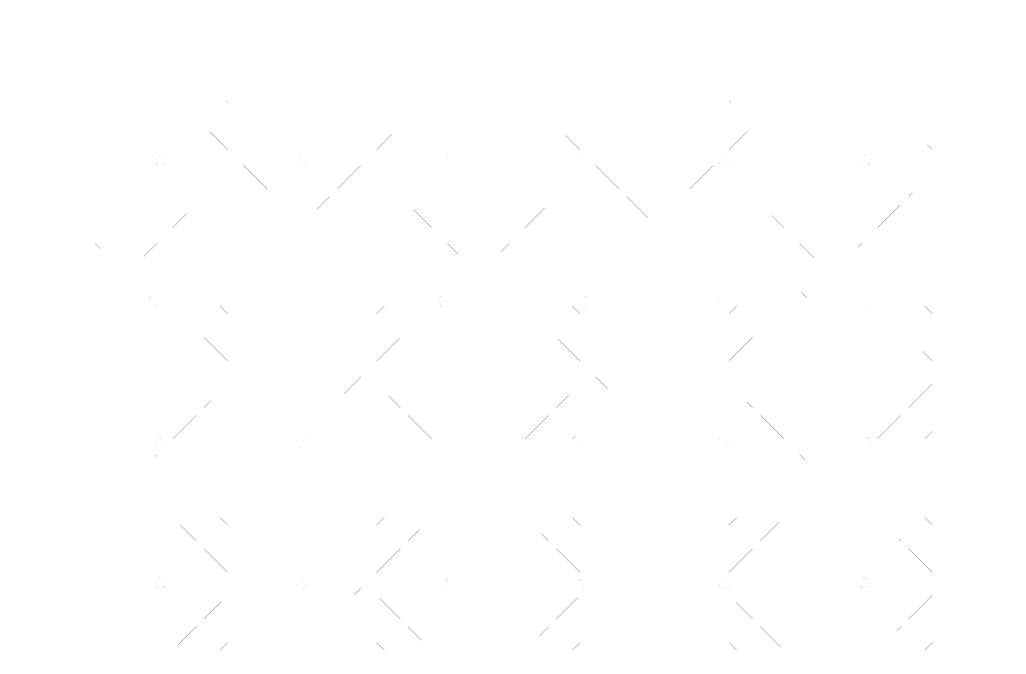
# Model space of a CAD drawing. Extents: x 0 to 11.1, y 0 to 13.2.
# Drawn here: x 0.04 to 11.06, y 6.12 to 13.21 of the extents above; entities that cross this region are included whole.
import ezdxf

# ---------------------------------------------------------------- set-up
doc = ezdxf.new("R2010")
doc.units = 0
doc.layers.get('0').update_dxf_attribs({"linetype": 'CONTINUOUS'})

msp = doc.modelspace()

# ---------------------------------------------------------------- linework, layer by layer
at = {"color": 1, "const_width": 0.000149}
msp.add_lwpolyline([(0.433214, 6.00581), (0.433214, 6.24219), (0.039388, 6.24219), (0.039388, 6.79318), (0.433214, 6.79318), (0.433214, 7.02962), (0.039388, 7.02962), (0.039388, 7.58057), (0.433214, 7.58057), (0.433214, 7.817), (0.039388, 7.817), (0.039388, 8.368), (0.433214, 8.368), (0.433214, 8.60439), (0.039388, 8.60439), (0.039388, 9.15539), (0.433214, 9.15539), (0.433214, 9.39182), (0.039388, 9.39182), (0.039388, 9.94282), (0.433214, 9.94282), (0.433214, 10.1792), (0.039388, 10.1792), (0.039388, 10.7303), (0.433214, 10.7303), (0.433214, 10.9666), (0.039388, 10.9666), (0.039388, 11.5176), (0.433214, 11.5176), (0.433214, 11.7541), (0.039388, 11.7541), (0.039388, 12.305), (0.393826, 12.305), (0.393826, 12.5414), (0.039388, 12.5414), (0.039388, 13.2106), (0.708604, 13.2106), (0.708604, 12.8168), (0.944988, 12.8168), (0.944988, 13.2106), (1.49599, 13.2106), (1.49599, 12.8168), (1.73242, 12.8168), (1.73242, 13.2106), (2.28336, 13.2106), (2.28336, 12.8168), (2.51981, 12.8168), (2.51981, 13.2106), (3.07081, 13.2106), (3.07081, 12.8168), (3.30718, 12.8168), (3.30718, 13.2106), (3.85818, 13.2106), (3.85818, 12.8168), (4.09462, 12.8168), (4.09462, 13.2106), (4.64561, 13.2106), (4.64561, 12.8168), (4.882, 12.8168), (4.882, 13.2106), (5.433, 13.2106), (5.433, 12.8168), (5.66943, 12.8168), (5.66943, 13.2106), (6.22038, 13.2106), (6.22038, 12.8168), (6.45682, 12.8168), (6.45682, 13.2106), (7.00782, 13.2106), (7.00782, 12.8168), (7.24419, 12.8168), (7.24419, 13.2106), (7.79519, 13.2106), (7.79519, 12.8168), (8.03162, 12.8168), (8.03162, 13.2106), (8.58257, 13.2106), (8.58257, 12.8168), (8.81901, 12.8168), (8.81901, 13.2106), (9.37001, 13.2106), (9.37001, 12.8168), (9.60639, 12.8168), (9.60639, 13.2106), (10.1574, 13.2106), (10.1574, 12.8168), (10.3938, 12.8168), (10.3938, 13.2106), (11.063, 13.2106), (11.063, 12.5414), (11.063, 12.5414), (10.6692, 12.5414), (10.6692, 12.305), (11.063, 12.305), (11.063, 11.7541), (10.6692, 11.7541), (10.6692, 11.5176), (11.063, 11.5176), (11.063, 10.9666), (10.6692, 10.9666), (10.6692, 10.7303), (11.063, 10.7303), (11.063, 10.1792), (10.6692, 10.1792), (10.6692, 9.94282), (11.063, 9.94282), (11.063, 9.39182), (10.6692, 9.39182), (10.6692, 9.15539), (11.063, 9.15539), (11.063, 8.60439), (10.6692, 8.60439), (10.6692, 8.368), (11.063, 8.368), (11.063, 7.817), (10.6692, 7.817), (10.6692, 7.58057), (11.063, 7.58057), (11.063, 7.02962), (10.6692, 7.02962), (10.6692, 6.79318), (11.063, 6.79318), (11.063, 6.24219), (10.6692, 6.24219), (10.6692, 6.00581)], dxfattribs=at)
for points in [[(1.06293, 12.8168), (1.06293, 12.5806), (1.37809, 12.5806), (1.37809, 13.0533), (1.06293, 13.0533), (1.06293, 12.8168)], [(1.85032, 12.8168), (1.85032, 12.5806), (2.16547, 12.5806), (2.16547, 13.0533), (1.85032, 13.0533), (1.85032, 12.8168)], [(2.63769, 12.8168), (2.63769, 12.5806), (2.95285, 12.5806), (2.95285, 13.0533), (2.63769, 13.0533), (2.63769, 12.8168)], [(3.42512, 12.8168), (3.42512, 12.5806), (3.74029, 12.5806), (3.74029, 13.0533), (3.42512, 13.0533), (3.42512, 12.8168)], [(4.21251, 12.8168), (4.21251, 12.5806), (4.52767, 12.5806), (4.52767, 13.0533), (4.21251, 13.0533), (4.21251, 12.8168)], [(4.99994, 12.8168), (4.99994, 12.5806), (5.31511, 12.5806), (5.31511, 13.0533), (4.99994, 13.0533), (4.99994, 12.8168)], [(5.78733, 12.8168), (5.78733, 12.5806), (6.10249, 12.5806), (6.10249, 13.0533), (5.78733, 13.0533), (5.78733, 12.8168)], [(6.57471, 12.8168), (6.57471, 12.5806), (6.88986, 12.5806), (6.88986, 13.0533), (6.57471, 13.0533), (6.57471, 12.8168)], [(7.36214, 12.8168), (7.36214, 12.5806), (7.67731, 12.5806), (7.67731, 13.0533), (7.36214, 13.0533), (7.36214, 12.8168)], [(8.14953, 12.8168), (8.14953, 12.5806), (8.46468, 12.5806), (8.46468, 13.0533), (8.14953, 13.0533), (8.14953, 12.8168)], [(8.9369, 12.8168), (8.9369, 12.5806), (9.25206, 12.5806), (9.25206, 13.0533), (8.9369, 13.0533), (8.9369, 12.8168)], [(9.72433, 12.8168), (9.72433, 12.5806), (10.0395, 12.5806), (10.0395, 13.0533), (9.72433, 13.0533), (9.72433, 12.8168)], [(1.14328, 12.0232), (0.878743, 11.7587), (0.962294, 11.6751), (1.22683, 11.9397), (1.49132, 11.6751), (1.57487, 11.7587), (1.31033, 12.0232), (1.57487, 12.2877), (1.49132, 12.3712), (1.22683, 12.1067), (0.962294, 12.3712), (0.878743, 12.2877), (1.14328, 12.0232)], [(1.93067, 12.0232), (1.66612, 11.7587), (1.74968, 11.6751), (2.01421, 11.9397), (2.27875, 11.6751), (2.36231, 11.7587), (2.09776, 12.0232), (2.36231, 12.2877), (2.27875, 12.3712), (2.01421, 12.1067), (1.74968, 12.3712), (1.66612, 12.2877), (1.93067, 12.0232)], [(2.71804, 12.0232), (2.45356, 11.7587), (2.53711, 11.6751), (2.8016, 11.9397), (3.06614, 11.6751), (3.14968, 11.7587), (2.88514, 12.0232), (3.14968, 12.2877), (3.06614, 12.3712), (2.8016, 12.1067), (2.53711, 12.3712), (2.45356, 12.2877), (2.71804, 12.0232)], [(3.50549, 12.0232), (3.24094, 11.7587), (3.32449, 11.6751), (3.58903, 11.9397), (3.85357, 11.6751), (3.93707, 11.7587), (3.67258, 12.0232), (3.93707, 12.2877), (3.85357, 12.3712), (3.58903, 12.1067), (3.32449, 12.3712), (3.24094, 12.2877), (3.50549, 12.0232)], [(4.29286, 12.0232), (4.02832, 11.7587), (4.11187, 11.6751), (4.37642, 11.9397), (4.64094, 11.6751), (4.7245, 11.7587), (4.45996, 12.0232), (4.7245, 12.2877), (4.64094, 12.3712), (4.37642, 12.1067), (4.11187, 12.3712), (4.02832, 12.2877), (4.29286, 12.0232)], [(5.08029, 12.0232), (4.81575, 11.7587), (4.89931, 11.6751), (5.16385, 11.9397), (5.42833, 11.6751), (5.51188, 11.7587), (5.24735, 12.0232), (5.51188, 12.2877), (5.42833, 12.3712), (5.16385, 12.1067), (4.89931, 12.3712), (4.81575, 12.2877), (5.08029, 12.0232)], [(5.86768, 12.0232), (5.60314, 11.7587), (5.68668, 11.6751), (5.95122, 11.9397), (6.21576, 11.6751), (6.29932, 11.7587), (6.03478, 12.0232), (6.29932, 12.2877), (6.21576, 12.3712), (5.95122, 12.1067), (5.68668, 12.3712), (5.60314, 12.2877), (5.86768, 12.0232)], [(6.65506, 12.0232), (6.39057, 11.7587), (6.39774, 11.7515), (6.47412, 11.6751), (6.73861, 11.9397), (7.00315, 11.6751), (7.08669, 11.7587), (6.82215, 12.0232), (7.08669, 12.2877), (7.00315, 12.3712), (6.73861, 12.1067), (6.47412, 12.3712), (6.39057, 12.2877), (6.65506, 12.0232)], [(7.44249, 12.0232), (7.17796, 11.7587), (7.2615, 11.6751), (7.52604, 11.9397), (7.79053, 11.6751), (7.85428, 11.7388), (7.87408, 11.7587), (7.6096, 12.0232), (7.87408, 12.2877), (7.79053, 12.3712), (7.52604, 12.1067), (7.2615, 12.3712), (7.17796, 12.2877), (7.44249, 12.0232)], [(8.22988, 12.0232), (7.96533, 11.7587), (8.04889, 11.6751), (8.31342, 11.9397), (8.57796, 11.6751), (8.66151, 11.7587), (8.39697, 12.0232), (8.66151, 12.2877), (8.57796, 12.3712), (8.31342, 12.1067), (8.04889, 12.3712), (7.96533, 12.2877), (8.22988, 12.0232)], [(9.01731, 12.0232), (8.75276, 11.7587), (8.83632, 11.6751), (9.10081, 11.9397), (9.36535, 11.6751), (9.44889, 11.7587), (9.18435, 12.0232), (9.44889, 12.2877), (9.36535, 12.3712), (9.10081, 12.1067), (8.83632, 12.3712), (8.75276, 12.2877), (9.01731, 12.0232)], [(9.80469, 12.0232), (9.54015, 11.7587), (9.62369, 11.6751), (9.88824, 11.9397), (10.1528, 11.6751), (10.2363, 11.7587), (9.97179, 12.0232), (10.2363, 12.2877), (10.1528, 12.3712), (9.88824, 12.1067), (9.62369, 12.3712), (9.54015, 12.2877), (9.80469, 12.0232)], [(0.433214, 11.872), (0.669433, 11.872), (0.669433, 12.1871), (0.196778, 12.1871), (0.196778, 11.872), (0.433214, 11.872)], [(10.6692, 12.1871), (10.433, 12.1871), (10.433, 11.872), (10.9057, 11.872), (10.9057, 12.1871), (10.6692, 12.1871)], [(1.59592, 11.5796), (1.61415, 11.5767), (1.63243, 11.5796), (1.64025, 11.5836), (1.64893, 11.5879), (1.66206, 11.6011), (1.67042, 11.6176), (1.67333, 11.6358), (1.67042, 11.6541), (1.66206, 11.6706), (1.64893, 11.6837), (1.63243, 11.6921), (1.61415, 11.695), (1.59592, 11.6921), (1.57943, 11.6837), (1.56629, 11.6706), (1.55789, 11.6541), (1.55501, 11.6358), (1.55789, 11.6176), (1.56629, 11.6011), (1.57943, 11.5879), (1.58811, 11.5836), (1.59592, 11.5796)], [(3.13271, 11.6541), (3.12983, 11.6358), (3.13271, 11.6176), (3.14111, 11.6011), (3.15419, 11.5879), (3.16288, 11.5836), (3.17074, 11.5796), (3.18896, 11.5767), (3.20725, 11.5796), (3.21506, 11.5836), (3.22374, 11.5879), (3.23687, 11.6011), (3.24522, 11.6176), (3.24815, 11.6358), (3.24522, 11.6541), (3.23687, 11.6706), (3.22374, 11.6837), (3.20725, 11.6921), (3.18896, 11.695), (3.18392, 11.6942), (3.17074, 11.6921), (3.15419, 11.6837), (3.14111, 11.6706), (3.13271, 11.6541)], [(4.7455, 11.5796), (4.76378, 11.5767), (4.78207, 11.5796), (4.78988, 11.5836), (4.79856, 11.5879), (4.81164, 11.6011), (4.82004, 11.6176), (4.82297, 11.6358), (4.82004, 11.6541), (4.81164, 11.6706), (4.79856, 11.6837), (4.78207, 11.6921), (4.76378, 11.695), (4.7455, 11.6921), (4.729, 11.6837), (4.71593, 11.6706), (4.70751, 11.6541), (4.70464, 11.6358), (4.70751, 11.6176), (4.71593, 11.6011), (4.729, 11.5879), (4.73768, 11.5836), (4.7455, 11.5796)], [(6.35682, 11.6921), (6.3386, 11.695), (6.3285, 11.6934), (6.32032, 11.6921), (6.30382, 11.6837), (6.29069, 11.6706), (6.28233, 11.6541), (6.27946, 11.6358), (6.28233, 11.6176), (6.29069, 11.6011), (6.30382, 11.5879), (6.3125, 11.5836), (6.32032, 11.5796), (6.3386, 11.5767), (6.35682, 11.5796), (6.36469, 11.5836), (6.37337, 11.5879), (6.38644, 11.6011), (6.39486, 11.6176), (6.39774, 11.6358), (6.39486, 11.6541), (6.38644, 11.6706), (6.37337, 11.6837), (6.35682, 11.6921)], [(7.85715, 11.6541), (7.85428, 11.6358), (7.85715, 11.6176), (7.8655, 11.6011), (7.87864, 11.5879), (7.88732, 11.5836), (7.89512, 11.5796), (7.91342, 11.5767), (7.93164, 11.5796), (7.93946, 11.5836), (7.94108, 11.5844), (7.94814, 11.5879), (7.96126, 11.6011), (7.96967, 11.6176), (7.97254, 11.6358), (7.96967, 11.6541), (7.96126, 11.6706), (7.94814, 11.6837), (7.94108, 11.6873), (7.93164, 11.6921), (7.91342, 11.695), (7.89512, 11.6921), (7.87864, 11.6837), (7.8655, 11.6706), (7.85715, 11.6541)], [(9.50646, 11.5796), (9.51426, 11.5836), (9.52294, 11.5879), (9.53608, 11.6011), (9.54443, 11.6176), (9.54736, 11.6358), (9.54443, 11.6541), (9.53608, 11.6706), (9.52294, 11.6837), (9.50646, 11.6921), (9.48817, 11.695), (9.4731, 11.6926), (9.46994, 11.6921), (9.45344, 11.6837), (9.44032, 11.6706), (9.43192, 11.6541), (9.42904, 11.6358), (9.43192, 11.6176), (9.44032, 11.6011), (9.45344, 11.5879), (9.46208, 11.5836), (9.46994, 11.5796), (9.48817, 11.5767), (9.50646, 11.5796)], [(1.14328, 11.2358), (0.878743, 10.9712), (0.962294, 10.8877), (1.22683, 11.1522), (1.49132, 10.8877), (1.57487, 10.9712), (1.31033, 11.2358), (1.57487, 11.5003), (1.49132, 11.5839), (1.22683, 11.3193), (0.962294, 11.5839), (0.878743, 11.5003), (1.14328, 11.2358)], [(1.93067, 11.2358), (1.66612, 10.9712), (1.74968, 10.8877), (2.01421, 11.1522), (2.27875, 10.8877), (2.36231, 10.9712), (2.09776, 11.2358), (2.36231, 11.5003), (2.27875, 11.5839), (2.01421, 11.3193), (1.74968, 11.5839), (1.66612, 11.5003), (1.93067, 11.2358)], [(2.71804, 11.2358), (2.45356, 10.9712), (2.53711, 10.8877), (2.8016, 11.1522), (3.06614, 10.8877), (3.14968, 10.9712), (2.88514, 11.2358), (3.14968, 11.5003), (3.06614, 11.5839), (2.8016, 11.3193), (2.53711, 11.5839), (2.45356, 11.5003), (2.71804, 11.2358)], [(3.50549, 11.2358), (3.24094, 10.9712), (3.32449, 10.8877), (3.58903, 11.1522), (3.85357, 10.8877), (3.93707, 10.9712), (3.67258, 11.2358), (3.93707, 11.5003), (3.85357, 11.5839), (3.58903, 11.3193), (3.32449, 11.5839), (3.24094, 11.5003), (3.50549, 11.2358)], [(4.29286, 11.2358), (4.02832, 10.9712), (4.11187, 10.8877), (4.37642, 11.1522), (4.64094, 10.8877), (4.7245, 10.9712), (4.45996, 11.2358), (4.7245, 11.5003), (4.64094, 11.5839), (4.37642, 11.3193), (4.11187, 11.5839), (4.02832, 11.5003), (4.29286, 11.2358)], [(5.08029, 11.2358), (4.81575, 10.9712), (4.89931, 10.8877), (5.16385, 11.1522), (5.42833, 10.8877), (5.51188, 10.9712), (5.24735, 11.2358), (5.51188, 11.5003), (5.42833, 11.5839), (5.16385, 11.3193), (4.89931, 11.5839), (4.81575, 11.5003), (5.08029, 11.2358)], [(5.86768, 11.2358), (5.60314, 10.9712), (5.68668, 10.8877), (5.95122, 11.1522), (6.21576, 10.8877), (6.29932, 10.9712), (6.03478, 11.2358), (6.29932, 11.5003), (6.21576, 11.5839), (5.95122, 11.3193), (5.68668, 11.5839), (5.60314, 11.5003), (5.86768, 11.2358)], [(6.65506, 11.2358), (6.39057, 10.9712), (6.47412, 10.8877), (6.73861, 11.1522), (7.00315, 10.8877), (7.08669, 10.9712), (6.82215, 11.2358), (7.08669, 11.5003), (7.00315, 11.5839), (6.73861, 11.3193), (6.47412, 11.5839), (6.4669, 11.5767), (6.39057, 11.5003), (6.65506, 11.2358)], [(7.44249, 11.2358), (7.17796, 10.9712), (7.2615, 10.8877), (7.52604, 11.1522), (7.79053, 10.8877), (7.87408, 10.9712), (7.6096, 11.2358), (7.87408, 11.5003), (7.85428, 11.5202), (7.79053, 11.5839), (7.52604, 11.3193), (7.2615, 11.5839), (7.17796, 11.5003), (7.44249, 11.2358)], [(8.22988, 11.2358), (7.96533, 10.9712), (8.04889, 10.8877), (8.31342, 11.1522), (8.57796, 10.8877), (8.66151, 10.9712), (8.39697, 11.2358), (8.66151, 11.5003), (8.57796, 11.5839), (8.31342, 11.3193), (8.04889, 11.5839), (7.96533, 11.5003), (8.22988, 11.2358)], [(9.01731, 11.2358), (8.75276, 10.9712), (8.83632, 10.8877), (9.10081, 11.1522), (9.36535, 10.8877), (9.44889, 10.9712), (9.18435, 11.2358), (9.44889, 11.5003), (9.36535, 11.5839), (9.10081, 11.3193), (8.83632, 11.5839), (8.75276, 11.5003), (9.01731, 11.2358)], [(9.80469, 11.2358), (9.54015, 10.9712), (9.62369, 10.8877), (9.88824, 11.1522), (10.1528, 10.8877), (10.2363, 10.9712), (9.97179, 11.2358), (10.2363, 11.5003), (10.1528, 11.5839), (9.88824, 11.3193), (9.62369, 11.5839), (9.54015, 11.5003), (9.80469, 11.2358)], [(0.196778, 11.3997), (0.196778, 11.0846), (0.669433, 11.0846), (0.669433, 11.3997), (0.196778, 11.3997)], [(10.6692, 11.3997), (10.433, 11.3997), (10.433, 11.0846), (10.9057, 11.0846), (10.9057, 11.3997), (10.6692, 11.3997)], [(1.14328, 10.4484), (0.878743, 10.1839), (0.962294, 10.1003), (1.22683, 10.3649), (1.49132, 10.1003), (1.57487, 10.1839), (1.31033, 10.4484), (1.57487, 10.7129), (1.49132, 10.7964), (1.22683, 10.532), (0.962294, 10.7964), (0.878743, 10.7129), (1.14328, 10.4484)], [(1.93067, 10.4484), (1.66612, 10.1839), (1.74968, 10.1003), (2.01421, 10.3649), (2.27875, 10.1003), (2.36231, 10.1839), (2.09776, 10.4484), (2.36231, 10.7129), (2.27875, 10.7964), (2.01421, 10.532), (1.74968, 10.7964), (1.66612, 10.7129), (1.93067, 10.4484)], [(2.71804, 10.4484), (2.45356, 10.1839), (2.53711, 10.1003), (2.8016, 10.3649), (3.06614, 10.1003), (3.14968, 10.1839), (2.88514, 10.4484), (3.14968, 10.7129), (3.06614, 10.7964), (2.8016, 10.532), (2.53711, 10.7964), (2.45356, 10.7129), (2.71804, 10.4484)], [(3.50549, 10.4484), (3.24094, 10.1839), (3.32449, 10.1003), (3.58903, 10.3649), (3.85357, 10.1003), (3.93707, 10.1839), (3.67258, 10.4484), (3.93707, 10.7129), (3.85357, 10.7964), (3.58903, 10.532), (3.32449, 10.7964), (3.24094, 10.7129), (3.50549, 10.4484)], [(4.29286, 10.4484), (4.02832, 10.1839), (4.11187, 10.1003), (4.37642, 10.3649), (4.64094, 10.1003), (4.7245, 10.1839), (4.45996, 10.4484), (4.7245, 10.7129), (4.64094, 10.7964), (4.37642, 10.532), (4.11187, 10.7964), (4.02832, 10.7129), (4.29286, 10.4484)], [(5.08029, 10.4484), (4.81575, 10.1839), (4.89931, 10.1003), (5.16385, 10.3649), (5.42833, 10.1003), (5.51188, 10.1839), (5.24735, 10.4484), (5.51188, 10.7129), (5.42833, 10.7964), (5.16385, 10.532), (4.89931, 10.7964), (4.81575, 10.7129), (5.08029, 10.4484)], [(5.86768, 10.4484), (5.60314, 10.1839), (5.68668, 10.1003), (5.95122, 10.3649), (6.21576, 10.1003), (6.29932, 10.1839), (6.03478, 10.4484), (6.29932, 10.7129), (6.21576, 10.7964), (5.95122, 10.532), (5.68668, 10.7964), (5.60314, 10.7129), (5.86768, 10.4484)], [(6.65506, 10.4484), (6.39057, 10.1839), (6.39774, 10.1767), (6.47412, 10.1003), (6.73861, 10.3649), (7.00315, 10.1003), (7.08669, 10.1839), (6.82215, 10.4484), (7.08669, 10.7129), (7.00315, 10.7964), (6.73861, 10.532), (6.47412, 10.7964), (6.39057, 10.7129), (6.65506, 10.4484)], [(7.44249, 10.4484), (7.17796, 10.1839), (7.2615, 10.1003), (7.52604, 10.3649), (7.79053, 10.1003), (7.85428, 10.164), (7.87408, 10.1839), (7.6096, 10.4484), (7.87408, 10.7129), (7.79053, 10.7964), (7.52604, 10.532), (7.2615, 10.7964), (7.17796, 10.7129), (7.44249, 10.4484)], [(8.22988, 10.4484), (7.96533, 10.1839), (8.04889, 10.1003), (8.31342, 10.3649), (8.57796, 10.1003), (8.66151, 10.1839), (8.39697, 10.4484), (8.66151, 10.7129), (8.57796, 10.7964), (8.31342, 10.532), (8.04889, 10.7964), (7.96533, 10.7129), (8.22988, 10.4484)], [(9.01731, 10.4484), (8.75276, 10.1839), (8.83632, 10.1003), (9.10081, 10.3649), (9.36535, 10.1003), (9.44889, 10.1839), (9.18435, 10.4484), (9.44889, 10.7129), (9.36535, 10.7964), (9.10081, 10.532), (8.83632, 10.7964), (8.75276, 10.7129), (9.01731, 10.4484)], [(9.80469, 10.4484), (9.54015, 10.1839), (9.62369, 10.1003), (9.88824, 10.3649), (10.1528, 10.1003), (10.2363, 10.1839), (9.97179, 10.4484), (10.2363, 10.7129), (10.1528, 10.7964), (9.88824, 10.532), (9.62369, 10.7964), (9.54015, 10.7129), (9.80469, 10.4484)], [(0.196778, 10.6123), (0.196778, 10.2972), (0.669433, 10.2972), (0.669433, 10.6123), (0.196778, 10.6123)], [(10.6692, 10.6123), (10.433, 10.6123), (10.433, 10.2972), (10.9057, 10.2972), (10.9057, 10.6123), (10.6692, 10.6123)], [(1.55789, 10.0793), (1.55501, 10.061), (1.55653, 10.0516), (1.55789, 10.0428), (1.56629, 10.0263), (1.57943, 10.0131), (1.59592, 10.0048), (1.61415, 10.0018), (1.63243, 10.0048), (1.64893, 10.0131), (1.66206, 10.0263), (1.67042, 10.0428), (1.67182, 10.0516), (1.67333, 10.061), (1.67042, 10.0793), (1.66206, 10.0958), (1.64893, 10.1089), (1.63243, 10.1173), (1.61415, 10.1202), (1.59592, 10.1173), (1.57943, 10.1089), (1.56629, 10.0958), (1.55789, 10.0793)], [(3.13271, 10.0793), (3.12983, 10.061), (3.13135, 10.0516), (3.13271, 10.0428), (3.14111, 10.0263), (3.15419, 10.0131), (3.17074, 10.0048), (3.18896, 10.0018), (3.20725, 10.0048), (3.22374, 10.0131), (3.23687, 10.0263), (3.24522, 10.0428), (3.24664, 10.0516), (3.24815, 10.061), (3.24522, 10.0793), (3.23687, 10.0958), (3.22374, 10.1089), (3.20725, 10.1173), (3.18896, 10.1202), (3.17074, 10.1173), (3.15419, 10.1089), (3.14111, 10.0958), (3.13271, 10.0793)], [(4.70751, 10.0793), (4.70464, 10.061), (4.70611, 10.0516), (4.70751, 10.0428), (4.71593, 10.0263), (4.729, 10.0131), (4.7455, 10.0048), (4.76378, 10.0018), (4.78207, 10.0048), (4.79856, 10.0131), (4.81164, 10.0263), (4.82004, 10.0428), (4.82146, 10.0516), (4.82297, 10.061), (4.82004, 10.0793), (4.81164, 10.0958), (4.79856, 10.1089), (4.78207, 10.1173), (4.76378, 10.1202), (4.7455, 10.1173), (4.729, 10.1089), (4.71593, 10.0958), (4.70751, 10.0793)], [(6.35682, 10.1173), (6.3386, 10.1202), (6.32032, 10.1173), (6.30382, 10.1089), (6.29069, 10.0958), (6.28233, 10.0793), (6.27946, 10.061), (6.28093, 10.0516), (6.28233, 10.0428), (6.29069, 10.0263), (6.30382, 10.0131), (6.32032, 10.0048), (6.3386, 10.0018), (6.35682, 10.0048), (6.37337, 10.0131), (6.38644, 10.0263), (6.39486, 10.0428), (6.39626, 10.0516), (6.39774, 10.061), (6.39486, 10.0793), (6.38644, 10.0958), (6.37337, 10.1089), (6.35682, 10.1173)], [(7.89512, 10.0048), (7.91342, 10.0018), (7.93164, 10.0048), (7.94814, 10.0131), (7.96126, 10.0263), (7.96967, 10.0428), (7.97103, 10.0516), (7.97254, 10.061), (7.96967, 10.0793), (7.96126, 10.0958), (7.94814, 10.1089), (7.93164, 10.1173), (7.91342, 10.1202), (7.89512, 10.1173), (7.87864, 10.1089), (7.8655, 10.0958), (7.85715, 10.0793), (7.85428, 10.061), (7.85574, 10.0516), (7.85715, 10.0428), (7.8655, 10.0263), (7.87864, 10.0131), (7.89512, 10.0048)], [(9.54443, 10.0428), (9.54585, 10.0516), (9.54736, 10.061), (9.54443, 10.0793), (9.53608, 10.0958), (9.52294, 10.1089), (9.50646, 10.1173), (9.48817, 10.1202), (9.46994, 10.1173), (9.45344, 10.1089), (9.44032, 10.0958), (9.43192, 10.0793), (9.42904, 10.061), (9.43056, 10.0516), (9.43192, 10.0428), (9.44032, 10.0263), (9.45344, 10.0131), (9.46994, 10.0048), (9.48817, 10.0018), (9.50646, 10.0048), (9.52294, 10.0131), (9.53608, 10.0263), (9.54443, 10.0428)], [(1.14328, 9.66097), (0.878743, 9.39643), (0.962294, 9.31293), (1.22683, 9.57742), (1.49132, 9.31293), (1.57487, 9.39643), (1.31033, 9.66097), (1.57487, 9.92551), (1.49132, 10.0091), (1.22683, 9.74451), (0.962294, 10.0091), (0.878743, 9.92551), (1.14328, 9.66097)], [(1.93067, 9.66097), (1.66612, 9.39643), (1.74968, 9.31293), (2.01421, 9.57742), (2.27875, 9.31293), (2.36231, 9.39643), (2.09776, 9.66097), (2.36231, 9.92551), (2.27875, 10.0091), (2.01421, 9.74451), (1.74968, 10.0091), (1.66612, 9.92551), (1.93067, 9.66097)], [(2.71804, 9.66097), (2.45356, 9.39643), (2.53711, 9.31293), (2.8016, 9.57742), (3.06614, 9.31293), (3.14968, 9.39643), (2.88514, 9.66097), (3.14968, 9.92551), (3.06614, 10.0091), (2.8016, 9.74451), (2.53711, 10.0091), (2.45356, 9.92551), (2.71804, 9.66097)], [(3.50549, 9.66097), (3.24094, 9.39643), (3.32449, 9.31293), (3.58903, 9.57742), (3.85357, 9.31293), (3.93707, 9.39643), (3.67258, 9.66097), (3.93707, 9.92551), (3.85357, 10.0091), (3.58903, 9.74451), (3.32449, 10.0091), (3.24094, 9.92551), (3.50549, 9.66097)], [(4.29286, 9.66097), (4.02832, 9.39643), (4.11187, 9.31293), (4.37642, 9.57742), (4.64094, 9.31293), (4.7245, 9.39643), (4.45996, 9.66097), (4.7245, 9.92551), (4.64094, 10.0091), (4.37642, 9.74451), (4.11187, 10.0091), (4.02832, 9.92551), (4.29286, 9.66097)], [(5.08029, 9.66097), (4.81575, 9.39643), (4.89931, 9.31293), (5.16385, 9.57742), (5.42833, 9.31293), (5.51188, 9.39643), (5.24735, 9.66097), (5.51188, 9.92551), (5.42833, 10.0091), (5.16385, 9.74451), (4.89931, 10.0091), (4.81575, 9.92551), (5.08029, 9.66097)], [(5.86768, 9.66097), (5.60314, 9.39643), (5.68668, 9.31293), (5.95122, 9.57742), (6.21576, 9.31293), (6.29932, 9.39643), (6.03478, 9.66097), (6.29932, 9.92551), (6.21576, 10.0091), (5.95122, 9.74451), (5.68668, 10.0091), (5.60314, 9.92551), (5.86768, 9.66097)], [(6.65506, 9.66097), (6.39057, 9.39643), (6.47412, 9.31293), (6.73861, 9.57742), (7.00315, 9.31293), (7.08669, 9.39643), (6.82215, 9.66097), (7.08669, 9.92551), (7.00315, 10.0091), (6.73861, 9.74451), (6.47412, 10.0091), (6.39057, 9.92551), (6.65506, 9.66097)], [(7.44249, 9.66097), (7.17796, 9.39643), (7.2615, 9.31293), (7.52604, 9.57742), (7.79053, 9.31293), (7.87408, 9.39643), (7.6096, 9.66097), (7.87408, 9.92551), (7.85428, 9.94536), (7.79053, 10.0091), (7.52604, 9.74451), (7.2615, 10.0091), (7.17796, 9.92551), (7.44249, 9.66097)], [(8.22988, 9.66097), (7.96533, 9.39643), (8.04889, 9.31293), (8.31342, 9.57742), (8.57796, 9.31293), (8.66151, 9.39643), (8.39697, 9.66097), (8.66151, 9.92551), (8.57796, 10.0091), (8.31342, 9.74451), (8.04889, 10.0091), (7.96533, 9.92551), (8.22988, 9.66097)], [(9.01731, 9.66097), (8.75276, 9.39643), (8.83632, 9.31293), (9.10081, 9.57742), (9.36535, 9.31293), (9.44889, 9.39643), (9.18435, 9.66097), (9.44889, 9.92551), (9.36535, 10.0091), (9.10081, 9.74451), (8.83632, 10.0091), (8.75276, 9.92551), (9.01731, 9.66097)], [(9.80469, 9.66097), (9.54015, 9.39643), (9.62369, 9.31293), (9.88824, 9.57742), (10.1528, 9.31293), (10.2363, 9.39643), (9.97179, 9.66097), (10.2363, 9.92551), (10.1528, 10.0091), (9.88824, 9.74451), (9.62369, 10.0091), (9.54015, 9.92551), (9.80469, 9.66097)], [(0.196778, 9.82487), (0.196778, 9.50971), (0.669433, 9.50971), (0.669433, 9.82487), (0.196778, 9.82487)], [(10.6692, 9.82487), (10.433, 9.82487), (10.433, 9.50971), (10.9057, 9.50971), (10.9057, 9.82487), (10.6692, 9.82487)], [(1.14328, 8.87358), (0.878743, 8.60906), (0.962294, 8.5255), (1.22683, 8.79004), (1.49132, 8.5255), (1.57487, 8.60906), (1.31033, 8.87358), (1.57487, 9.13813), (1.49132, 9.22168), (1.22683, 8.95714), (0.962294, 9.22168), (0.878743, 9.13813), (1.14328, 8.87358)], [(1.93067, 8.87358), (1.66612, 8.60906), (1.74968, 8.5255), (2.01421, 8.79004), (2.27875, 8.5255), (2.36231, 8.60906), (2.09776, 8.87358), (2.36231, 9.13813), (2.27875, 9.22168), (2.01421, 8.95714), (1.74968, 9.22168), (1.66612, 9.13813), (1.93067, 8.87358)], [(2.71804, 8.87358), (2.45356, 8.60906), (2.53711, 8.5255), (2.8016, 8.79004), (3.06614, 8.5255), (3.14968, 8.60906), (2.88514, 8.87358), (3.14968, 9.13813), (3.06614, 9.22168), (2.8016, 8.95714), (2.53711, 9.22168), (2.45356, 9.13813), (2.71804, 8.87358)], [(3.50549, 8.87358), (3.24094, 8.60906), (3.32449, 8.5255), (3.58903, 8.79004), (3.85357, 8.5255), (3.93707, 8.60906), (3.67258, 8.87358), (3.93707, 9.13813), (3.85357, 9.22168), (3.58903, 8.95714), (3.32449, 9.22168), (3.24094, 9.13813), (3.50549, 8.87358)], [(4.29286, 8.87358), (4.02832, 8.60906), (4.11187, 8.5255), (4.37642, 8.79004), (4.64094, 8.5255), (4.7245, 8.60906), (4.45996, 8.87358), (4.7245, 9.13813), (4.64094, 9.22168), (4.37642, 8.95714), (4.11187, 9.22168), (4.02832, 9.13813), (4.29286, 8.87358)], [(5.08029, 8.87358), (4.81575, 8.60906), (4.89931, 8.5255), (5.16385, 8.79004), (5.42833, 8.5255), (5.51188, 8.60906), (5.24735, 8.87358), (5.51188, 9.13813), (5.42833, 9.22168), (5.16385, 8.95714), (4.89931, 9.22168), (4.81575, 9.13813), (5.08029, 8.87358)], [(5.86768, 8.87358), (5.60314, 8.60906), (5.68668, 8.5255), (5.95122, 8.79004), (6.21576, 8.5255), (6.29932, 8.60906), (6.03478, 8.87358), (6.29932, 9.13813), (6.21576, 9.22168), (5.95122, 8.95714), (5.68668, 9.22168), (5.60314, 9.13813), (5.86768, 8.87358)], [(6.65506, 8.87358), (6.39057, 8.60906), (6.39774, 8.60183), (6.47412, 8.5255), (6.73861, 8.79004), (7.00315, 8.5255), (7.08669, 8.60906), (6.82215, 8.87358), (7.08669, 9.13813), (7.00315, 9.22168), (6.73861, 8.95714), (6.47412, 9.22168), (6.39057, 9.13813), (6.65506, 8.87358)], [(7.44249, 8.87358), (7.17796, 8.60906), (7.2615, 8.5255), (7.52604, 8.79004), (7.79053, 8.5255), (7.85428, 8.58919), (7.87408, 8.60906), (7.6096, 8.87358), (7.87408, 9.13813), (7.79053, 9.22168), (7.52604, 8.95714), (7.2615, 9.22168), (7.17796, 9.13813), (7.44249, 8.87358)], [(8.22988, 8.87358), (7.96533, 8.60906), (8.04889, 8.5255), (8.31342, 8.79004), (8.57796, 8.5255), (8.66151, 8.60906), (8.39697, 8.87358), (8.66151, 9.13813), (8.57796, 9.22168), (8.31342, 8.95714), (8.04889, 9.22168), (7.96533, 9.13813), (8.22988, 8.87358)], [(9.01731, 8.87358), (8.75276, 8.60906), (8.83632, 8.5255), (9.10081, 8.79004), (9.36535, 8.5255), (9.44889, 8.60906), (9.18435, 8.87358), (9.44889, 9.13813), (9.36535, 9.22168), (9.10081, 8.95714), (8.83632, 9.22168), (8.75276, 9.13813), (9.01731, 8.87358)], [(9.80469, 8.87358), (9.54015, 8.60906), (9.62369, 8.5255), (9.88824, 8.79004), (10.1528, 8.5255), (10.2363, 8.60906), (9.97179, 8.87358), (10.2363, 9.13813), (10.1528, 9.22168), (9.88824, 8.95714), (9.62369, 9.22168), (9.54015, 9.13813), (9.80469, 8.87358)], [(0.196778, 9.03749), (0.196778, 8.72233), (0.669433, 8.72233), (0.669433, 9.03749), (0.196778, 9.03749)], [(10.6692, 9.03749), (10.433, 9.03749), (10.433, 8.72233), (10.9057, 8.72233), (10.9057, 9.03749), (10.6692, 9.03749)], [(1.59592, 8.42996), (1.61415, 8.42703), (1.63243, 8.42996), (1.64893, 8.43837), (1.66206, 8.45144), (1.67042, 8.46793), (1.67333, 8.48622), (1.67042, 8.5045), (1.66276, 8.51958), (1.66206, 8.521), (1.64893, 8.53407), (1.63243, 8.54249), (1.61415, 8.54536), (1.59592, 8.54249), (1.57943, 8.53407), (1.56629, 8.521), (1.5656, 8.51958), (1.55789, 8.5045), (1.55501, 8.48622), (1.55789, 8.46793), (1.56629, 8.45144), (1.57943, 8.43837), (1.59592, 8.42996)], [(3.13271, 8.5045), (3.12983, 8.48622), (3.13271, 8.46793), (3.14111, 8.45144), (3.15419, 8.43837), (3.17074, 8.42996), (3.18896, 8.42703), (3.20725, 8.42996), (3.22374, 8.43837), (3.23687, 8.45144), (3.24522, 8.46793), (3.24815, 8.48622), (3.24522, 8.5045), (3.23757, 8.51958), (3.23687, 8.521), (3.22374, 8.53407), (3.20725, 8.54249), (3.18896, 8.54536), (3.17074, 8.54249), (3.15419, 8.53407), (3.14111, 8.521), (3.1404, 8.51958), (3.13271, 8.5045)], [(4.70751, 8.5045), (4.70464, 8.48622), (4.70751, 8.46793), (4.71593, 8.45144), (4.729, 8.43837), (4.7455, 8.42996), (4.76378, 8.42703), (4.78207, 8.42996), (4.79856, 8.43837), (4.81164, 8.45144), (4.82004, 8.46793), (4.82297, 8.48622), (4.82004, 8.5045), (4.81233, 8.51958), (4.81164, 8.521), (4.79856, 8.53407), (4.78207, 8.54249), (4.76378, 8.54536), (4.7455, 8.54249), (4.729, 8.53407), (4.71593, 8.521), (4.71522, 8.51958), (4.70751, 8.5045)], [(6.39486, 8.46793), (6.39774, 8.48622), (6.39486, 8.5045), (6.38715, 8.51958), (6.38644, 8.521), (6.37337, 8.53407), (6.35682, 8.54249), (6.3386, 8.54536), (6.32032, 8.54249), (6.30382, 8.53407), (6.29069, 8.521), (6.28999, 8.51958), (6.28233, 8.5045), (6.27946, 8.48622), (6.28233, 8.46793), (6.29069, 8.45144), (6.30382, 8.43837), (6.32032, 8.42996), (6.3386, 8.42703), (6.35682, 8.42996), (6.37337, 8.43837), (6.38644, 8.45144), (6.39486, 8.46793)], [(7.85715, 8.5045), (7.85428, 8.48622), (7.85715, 8.46793), (7.8655, 8.45144), (7.87864, 8.43837), (7.89512, 8.42996), (7.91342, 8.42703), (7.93164, 8.42996), (7.94814, 8.43837), (7.96126, 8.45144), (7.96967, 8.46793), (7.97254, 8.48622), (7.96967, 8.5045), (7.96197, 8.51958), (7.96126, 8.521), (7.94814, 8.53407), (7.93164, 8.54249), (7.91342, 8.54536), (7.89512, 8.54249), (7.87864, 8.53407), (7.8655, 8.521), (7.86481, 8.51958), (7.85715, 8.5045)], [(9.54443, 8.46793), (9.54736, 8.48622), (9.54443, 8.5045), (9.53678, 8.51958), (9.53608, 8.521), (9.52294, 8.53407), (9.50646, 8.54249), (9.48817, 8.54536), (9.46994, 8.54249), (9.45344, 8.53407), (9.44032, 8.521), (9.43961, 8.51958), (9.43192, 8.5045), (9.42904, 8.48622), (9.43192, 8.46793), (9.44032, 8.45144), (9.45344, 8.43837), (9.46994, 8.42996), (9.48817, 8.42703), (9.50646, 8.42996), (9.52294, 8.43837), (9.53608, 8.45144), (9.54443, 8.46793)], [(1.14328, 8.08615), (0.878743, 7.82167), (0.962294, 7.73813), (1.22683, 8.00265), (1.49132, 7.73813), (1.57487, 7.82167), (1.31033, 8.08615), (1.57487, 8.35069), (1.49132, 8.43425), (1.22683, 8.16971), (0.962294, 8.43425), (0.878743, 8.35069), (1.14328, 8.08615)], [(1.93067, 8.08615), (1.66612, 7.82167), (1.74968, 7.73813), (2.01421, 8.00265), (2.27875, 7.73813), (2.36231, 7.82167), (2.09776, 8.08615), (2.36231, 8.35069), (2.27875, 8.43425), (2.01421, 8.16971), (1.74968, 8.43425), (1.66612, 8.35069), (1.93067, 8.08615)], [(2.71804, 8.08615), (2.45356, 7.82167), (2.53711, 7.73813), (2.8016, 8.00265), (3.06614, 7.73813), (3.14968, 7.82167), (2.88514, 8.08615), (3.14968, 8.35069), (3.06614, 8.43425), (2.8016, 8.16971), (2.53711, 8.43425), (2.45356, 8.35069), (2.71804, 8.08615)], [(3.50549, 8.08615), (3.24094, 7.82167), (3.32449, 7.73813), (3.58903, 8.00265), (3.85357, 7.73813), (3.93707, 7.82167), (3.67258, 8.08615), (3.93707, 8.35069), (3.85357, 8.43425), (3.58903, 8.16971), (3.32449, 8.43425), (3.24094, 8.35069), (3.50549, 8.08615)], [(4.29286, 8.08615), (4.02832, 7.82167), (4.11187, 7.73813), (4.37642, 8.00265), (4.64094, 7.73813), (4.7245, 7.82167), (4.45996, 8.08615), (4.7245, 8.35069), (4.64094, 8.43425), (4.37642, 8.16971), (4.11187, 8.43425), (4.02832, 8.35069), (4.29286, 8.08615)], [(5.08029, 8.08615), (4.81575, 7.82167), (4.89931, 7.73813), (5.16385, 8.00265), (5.42833, 7.73813), (5.51188, 7.82167), (5.24735, 8.08615), (5.51188, 8.35069), (5.42833, 8.43425), (5.16385, 8.16971), (4.89931, 8.43425), (4.81575, 8.35069), (5.08029, 8.08615)], [(5.86768, 8.08615), (5.60314, 7.82167), (5.68668, 7.73813), (5.95122, 8.00265), (6.21576, 7.73813), (6.29932, 7.82167), (6.03478, 8.08615), (6.29932, 8.35069), (6.21576, 8.43425), (5.95122, 8.16971), (5.68668, 8.43425), (5.60314, 8.35069), (5.86768, 8.08615)], [(6.65506, 8.08615), (6.39057, 7.82167), (6.47412, 7.73813), (6.73861, 8.00265), (7.00315, 7.73813), (7.08669, 7.82167), (6.82215, 8.08615), (7.08669, 8.35069), (7.00315, 8.43425), (6.73861, 8.16971), (6.47412, 8.43425), (6.39057, 8.35069), (6.65506, 8.08615)], [(7.44249, 8.08615), (7.17796, 7.82167), (7.2615, 7.73813), (7.52604, 8.00265), (7.79053, 7.73813), (7.87408, 7.82167), (7.6096, 8.08615), (7.87408, 8.35069), (7.85428, 8.37056), (7.79053, 8.43425), (7.52604, 8.16971), (7.2615, 8.43425), (7.17796, 8.35069), (7.44249, 8.08615)], [(8.22988, 8.08615), (7.96533, 7.82167), (8.04889, 7.73813), (8.31342, 8.00265), (8.57796, 7.73813), (8.66151, 7.82167), (8.39697, 8.08615), (8.66151, 8.35069), (8.57796, 8.43425), (8.31342, 8.16971), (8.04889, 8.43425), (7.96533, 8.35069), (8.22988, 8.08615)], [(9.01731, 8.08615), (8.75276, 7.82167), (8.83632, 7.73813), (9.10081, 8.00265), (9.36535, 7.73813), (9.44889, 7.82167), (9.18435, 8.08615), (9.44889, 8.35069), (9.36535, 8.43425), (9.10081, 8.16971), (8.83632, 8.43425), (8.75276, 8.35069), (9.01731, 8.08615)], [(9.80469, 8.08615), (9.54015, 7.82167), (9.62369, 7.73813), (9.88824, 8.00265), (10.1528, 7.73813), (10.2363, 7.82167), (9.97179, 8.08615), (10.2363, 8.35069), (10.1528, 8.43425), (9.88824, 8.16971), (9.62369, 8.43425), (9.54015, 8.35069), (9.80469, 8.08615)], [(0.196778, 8.25006), (0.196778, 7.9349), (0.669433, 7.9349), (0.669433, 8.25006), (0.196778, 8.25006)], [(10.6692, 8.25006), (10.433, 8.25006), (10.433, 7.9349), (10.9057, 7.9349), (10.9057, 8.25006), (10.6692, 8.25006)], [(1.14328, 7.29878), (0.878743, 7.03424), (0.962294, 6.95068), (1.22683, 7.21522), (1.49132, 6.95068), (1.55501, 7.01443), (1.57487, 7.03424), (1.31033, 7.29878), (1.57487, 7.56332), (1.49132, 7.64686), (1.22683, 7.38232), (0.962294, 7.64686), (0.878743, 7.56332), (1.14328, 7.29878)], [(1.93067, 7.29878), (1.66612, 7.03424), (1.67333, 7.02707), (1.74968, 6.95068), (2.01421, 7.21522), (2.27875, 6.95068), (2.36231, 7.03424), (2.09776, 7.29878), (2.36231, 7.56332), (2.27875, 7.64686), (2.01421, 7.38232), (1.74968, 7.64686), (1.66612, 7.56332), (1.93067, 7.29878)], [(2.71804, 7.29878), (2.45356, 7.03424), (2.53711, 6.95068), (2.8016, 7.21522), (3.06614, 6.95068), (3.12983, 7.01443), (3.14968, 7.03424), (2.88514, 7.29878), (3.14968, 7.56332), (3.06614, 7.64686), (2.8016, 7.38232), (2.53711, 7.64686), (2.45356, 7.56332), (2.71804, 7.29878)], [(3.50549, 7.29878), (3.24094, 7.03424), (3.24815, 7.02707), (3.32449, 6.95068), (3.58903, 7.21522), (3.85357, 6.95068), (3.93707, 7.03424), (3.67258, 7.29878), (3.93707, 7.56332), (3.85357, 7.64686), (3.58903, 7.38232), (3.32449, 7.64686), (3.24094, 7.56332), (3.50549, 7.29878)], [(4.29286, 7.29878), (4.02832, 7.03424), (4.11187, 6.95068), (4.37642, 7.21522), (4.64094, 6.95068), (4.70464, 7.01443), (4.7245, 7.03424), (4.45996, 7.29878), (4.7245, 7.56332), (4.64094, 7.64686), (4.37642, 7.38232), (4.11187, 7.64686), (4.02832, 7.56332), (4.29286, 7.29878)], [(5.08029, 7.29878), (4.81575, 7.03424), (4.82297, 7.02707), (4.89931, 6.95068), (5.16385, 7.21522), (5.42833, 6.95068), (5.51188, 7.03424), (5.24735, 7.29878), (5.51188, 7.56332), (5.42833, 7.64686), (5.16385, 7.38232), (4.89931, 7.64686), (4.81575, 7.56332), (5.08029, 7.29878)], [(5.86768, 7.29878), (5.60314, 7.03424), (5.68668, 6.95068), (5.95122, 7.21522), (6.21576, 6.95068), (6.27946, 7.01443), (6.29932, 7.03424), (6.03478, 7.29878), (6.29932, 7.56332), (6.21576, 7.64686), (5.95122, 7.38232), (5.68668, 7.64686), (5.60314, 7.56332), (5.86768, 7.29878)], [(6.65506, 7.29878), (6.39057, 7.03424), (6.47412, 6.95068), (6.73861, 7.21522), (7.00315, 6.95068), (7.08669, 7.03424), (6.82215, 7.29878), (7.08669, 7.56332), (7.00315, 7.64686), (6.73861, 7.38232), (6.47412, 7.64686), (6.39057, 7.56332), (6.65506, 7.29878)], [(7.44249, 7.29878), (7.17796, 7.03424), (7.2615, 6.95068), (7.52604, 7.21522), (7.79053, 6.95068), (7.87408, 7.03424), (7.6096, 7.29878), (7.87408, 7.56332), (7.79053, 7.64686), (7.52604, 7.38232), (7.2615, 7.64686), (7.17796, 7.56332), (7.44249, 7.29878)], [(8.22988, 7.29878), (7.96533, 7.03424), (7.97254, 7.02707), (8.04889, 6.95068), (8.31342, 7.21522), (8.57796, 6.95068), (8.66151, 7.03424), (8.39697, 7.29878), (8.66151, 7.56332), (8.57796, 7.64686), (8.31342, 7.38232), (8.04889, 7.64686), (7.96533, 7.56332), (8.22988, 7.29878)], [(9.01731, 7.29878), (8.75276, 7.03424), (8.83632, 6.95068), (9.10081, 7.21522), (9.36535, 6.95068), (9.42904, 7.01443), (9.44889, 7.03424), (9.18435, 7.29878), (9.44889, 7.56332), (9.36535, 7.64686), (9.10081, 7.38232), (8.83632, 7.64686), (8.75276, 7.56332), (9.01731, 7.29878)], [(9.80469, 7.29878), (9.54015, 7.03424), (9.54736, 7.02707), (9.62369, 6.95068), (9.88824, 7.21522), (10.1528, 6.95068), (10.2363, 7.03424), (9.97179, 7.29878), (10.2363, 7.56332), (10.1528, 7.64686), (9.88824, 7.38232), (9.62369, 7.64686), (9.54015, 7.56332), (9.80469, 7.29878)], [(0.196778, 7.46268), (0.196778, 7.14751), (0.669433, 7.14751), (0.669433, 7.46268), (0.196778, 7.46268)], [(10.6692, 7.46268), (10.433, 7.46268), (10.433, 7.14751), (10.9057, 7.14751), (10.9057, 7.46268), (10.6692, 7.46268)], [(1.55789, 6.92969), (1.55501, 6.9114), (1.55572, 6.90701), (1.55789, 6.89318), (1.56629, 6.87663), (1.57943, 6.86356), (1.59592, 6.85514), (1.61415, 6.85226), (1.63243, 6.85514), (1.64893, 6.86356), (1.66206, 6.87663), (1.67042, 6.89318), (1.67264, 6.90701), (1.67333, 6.9114), (1.67042, 6.92969), (1.66206, 6.94618), (1.64893, 6.95931), (1.63243, 6.96767), (1.61415, 6.97054), (1.59592, 6.96767), (1.57943, 6.95931), (1.56629, 6.94618), (1.55789, 6.92969)], [(3.13271, 6.92969), (3.12983, 6.9114), (3.13053, 6.90701), (3.13271, 6.89318), (3.14111, 6.87663), (3.15419, 6.86356), (3.17074, 6.85514), (3.18896, 6.85226), (3.20725, 6.85514), (3.22374, 6.86356), (3.23687, 6.87663), (3.24522, 6.89318), (3.24744, 6.90701), (3.24815, 6.9114), (3.24522, 6.92969), (3.23687, 6.94618), (3.22374, 6.95931), (3.20725, 6.96767), (3.18896, 6.97054), (3.17074, 6.96767), (3.15419, 6.95931), (3.14111, 6.94618), (3.13271, 6.92969)], [(4.7455, 6.85514), (4.76378, 6.85226), (4.78207, 6.85514), (4.79856, 6.86356), (4.81164, 6.87663), (4.82004, 6.89318), (4.82226, 6.90701), (4.82297, 6.9114), (4.82004, 6.92969), (4.81164, 6.94618), (4.79856, 6.95931), (4.78207, 6.96767), (4.76378, 6.97054), (4.7455, 6.96767), (4.729, 6.95931), (4.71593, 6.94618), (4.70751, 6.92969), (4.70464, 6.9114), (4.70535, 6.90701), (4.70751, 6.89318), (4.71593, 6.87663), (4.729, 6.86356), (4.7455, 6.85514)], [(6.39486, 6.89318), (6.39703, 6.90701), (6.39774, 6.9114), (6.39486, 6.92969), (6.38644, 6.94618), (6.37337, 6.95931), (6.35682, 6.96767), (6.3386, 6.97054), (6.32032, 6.96767), (6.30382, 6.95931), (6.29069, 6.94618), (6.28233, 6.92969), (6.27946, 6.9114), (6.28017, 6.90701), (6.28233, 6.89318), (6.29069, 6.87663), (6.30382, 6.86356), (6.32032, 6.85514), (6.3386, 6.85226), (6.35682, 6.85514), (6.37337, 6.86356), (6.38644, 6.87663), (6.39486, 6.89318)], [(7.89512, 6.85514), (7.91342, 6.85226), (7.93164, 6.85514), (7.94814, 6.86356), (7.96126, 6.87663), (7.96967, 6.89318), (7.97185, 6.90701), (7.97254, 6.9114), (7.96967, 6.92969), (7.96126, 6.94618), (7.94814, 6.95931), (7.93164, 6.96767), (7.91342, 6.97054), (7.89512, 6.96767), (7.87864, 6.95931), (7.8655, 6.94618), (7.85715, 6.92969), (7.85428, 6.9114), (7.85493, 6.90701), (7.85715, 6.89318), (7.8655, 6.87663), (7.87864, 6.86356), (7.89512, 6.85514)], [(9.54443, 6.89318), (9.54665, 6.90701), (9.54736, 6.9114), (9.54443, 6.92969), (9.53608, 6.94618), (9.52294, 6.95931), (9.50646, 6.96767), (9.48817, 6.97054), (9.46994, 6.96767), (9.45344, 6.95931), (9.44032, 6.94618), (9.43192, 6.92969), (9.42904, 6.9114), (9.42974, 6.90701), (9.43192, 6.89318), (9.44032, 6.87663), (9.45344, 6.86356), (9.46994, 6.85514), (9.48817, 6.85226), (9.50646, 6.85514), (9.52294, 6.86356), (9.53608, 6.87663), (9.54443, 6.89318)], [(1.14328, 6.51139), (0.878743, 6.24685), (0.962294, 6.16331), (1.22683, 6.42785), (1.49132, 6.16331), (1.57487, 6.24685), (1.31033, 6.51139), (1.57487, 6.77588), (1.49132, 6.85943), (1.22683, 6.59494), (0.962294, 6.85943), (0.878743, 6.77588), (1.14328, 6.51139)], [(1.93067, 6.51139), (1.66612, 6.24685), (1.74968, 6.16331), (2.01421, 6.42785), (2.27875, 6.16331), (2.36231, 6.24685), (2.09776, 6.51139), (2.36231, 6.77588), (2.27875, 6.85943), (2.01421, 6.59494), (1.74968, 6.85943), (1.74246, 6.85226), (1.66612, 6.77588), (1.93067, 6.51139)], [(2.71804, 6.51139), (2.45356, 6.24685), (2.53711, 6.16331), (2.8016, 6.42785), (3.06614, 6.16331), (3.14968, 6.24685), (2.88514, 6.51139), (3.14968, 6.77588), (3.06614, 6.85943), (2.8016, 6.59494), (2.53711, 6.85943), (2.45356, 6.77588), (2.71804, 6.51139)], [(3.50549, 6.51139), (3.24094, 6.24685), (3.32449, 6.16331), (3.58903, 6.42785), (3.85357, 6.16331), (3.93707, 6.24685), (3.67258, 6.51139), (3.93707, 6.77588), (3.85357, 6.85943), (3.58903, 6.59494), (3.32449, 6.85943), (3.31728, 6.85226), (3.24094, 6.77588), (3.50549, 6.51139)], [(4.29286, 6.51139), (4.02832, 6.24685), (4.11187, 6.16331), (4.37642, 6.42785), (4.64094, 6.16331), (4.7245, 6.24685), (4.45996, 6.51139), (4.7245, 6.77588), (4.64094, 6.85943), (4.37642, 6.59494), (4.11187, 6.85943), (4.02832, 6.77588), (4.29286, 6.51139)], [(5.08029, 6.51139), (4.81575, 6.24685), (4.89931, 6.16331), (5.16385, 6.42785), (5.42833, 6.16331), (5.51188, 6.24685), (5.24735, 6.51139), (5.51188, 6.77588), (5.42833, 6.85943), (5.16385, 6.59494), (4.89931, 6.85943), (4.89208, 6.85226), (4.81575, 6.77588), (5.08029, 6.51139)], [(5.86768, 6.51139), (5.60314, 6.24685), (5.68668, 6.16331), (5.95122, 6.42785), (6.21576, 6.16331), (6.29932, 6.24685), (6.03478, 6.51139), (6.29932, 6.77588), (6.21576, 6.85943), (5.95122, 6.59494), (5.68668, 6.85943), (5.60314, 6.77588), (5.86768, 6.51139)], [(6.65506, 6.51139), (6.39057, 6.24685), (6.47412, 6.16331), (6.73861, 6.42785), (7.00315, 6.16331), (7.08669, 6.24685), (6.82215, 6.51139), (7.08669, 6.77588), (7.00315, 6.85943), (6.73861, 6.59494), (6.47412, 6.85943), (6.4669, 6.85226), (6.39057, 6.77588), (6.65506, 6.51139)], [(7.44249, 6.51139), (7.17796, 6.24685), (7.2615, 6.16331), (7.52604, 6.42785), (7.79053, 6.16331), (7.87408, 6.24685), (7.6096, 6.51139), (7.87408, 6.77588), (7.85428, 6.79574), (7.79053, 6.85943), (7.52604, 6.59494), (7.2615, 6.85943), (7.17796, 6.77588), (7.44249, 6.51139)], [(8.22988, 6.51139), (7.96533, 6.24685), (8.04889, 6.16331), (8.31342, 6.42785), (8.57796, 6.16331), (8.66151, 6.24685), (8.39697, 6.51139), (8.66151, 6.77588), (8.57796, 6.85943), (8.31342, 6.59494), (8.04889, 6.85943), (8.04167, 6.85226), (7.96533, 6.77588), (8.22988, 6.51139)], [(9.01731, 6.51139), (8.75276, 6.24685), (8.83632, 6.16331), (9.10081, 6.42785), (9.36535, 6.16331), (9.44889, 6.24685), (9.18435, 6.51139), (9.44889, 6.77588), (9.36535, 6.85943), (9.10081, 6.59494), (8.83632, 6.85943), (8.75276, 6.77588), (9.01731, 6.51139)], [(9.80469, 6.51139), (9.54015, 6.24685), (9.62369, 6.16331), (9.88824, 6.42785), (10.1528, 6.16331), (10.2363, 6.24685), (9.97179, 6.51139), (10.2363, 6.77588), (10.1528, 6.85943), (9.88824, 6.59494), (9.62369, 6.85943), (9.61649, 6.85226), (9.54015, 6.77588), (9.80469, 6.51139)], [(0.196778, 6.67529), (0.196778, 6.36014), (0.669433, 6.36014), (0.669433, 6.67529), (0.196778, 6.67529)], [(10.6692, 6.67529), (10.433, 6.67529), (10.433, 6.36014), (10.9057, 6.36014), (10.9057, 6.67529), (10.6692, 6.67529)]]:
    msp.add_lwpolyline(points, close=True, dxfattribs=at)

doc.saveas('drawing.dxf')
